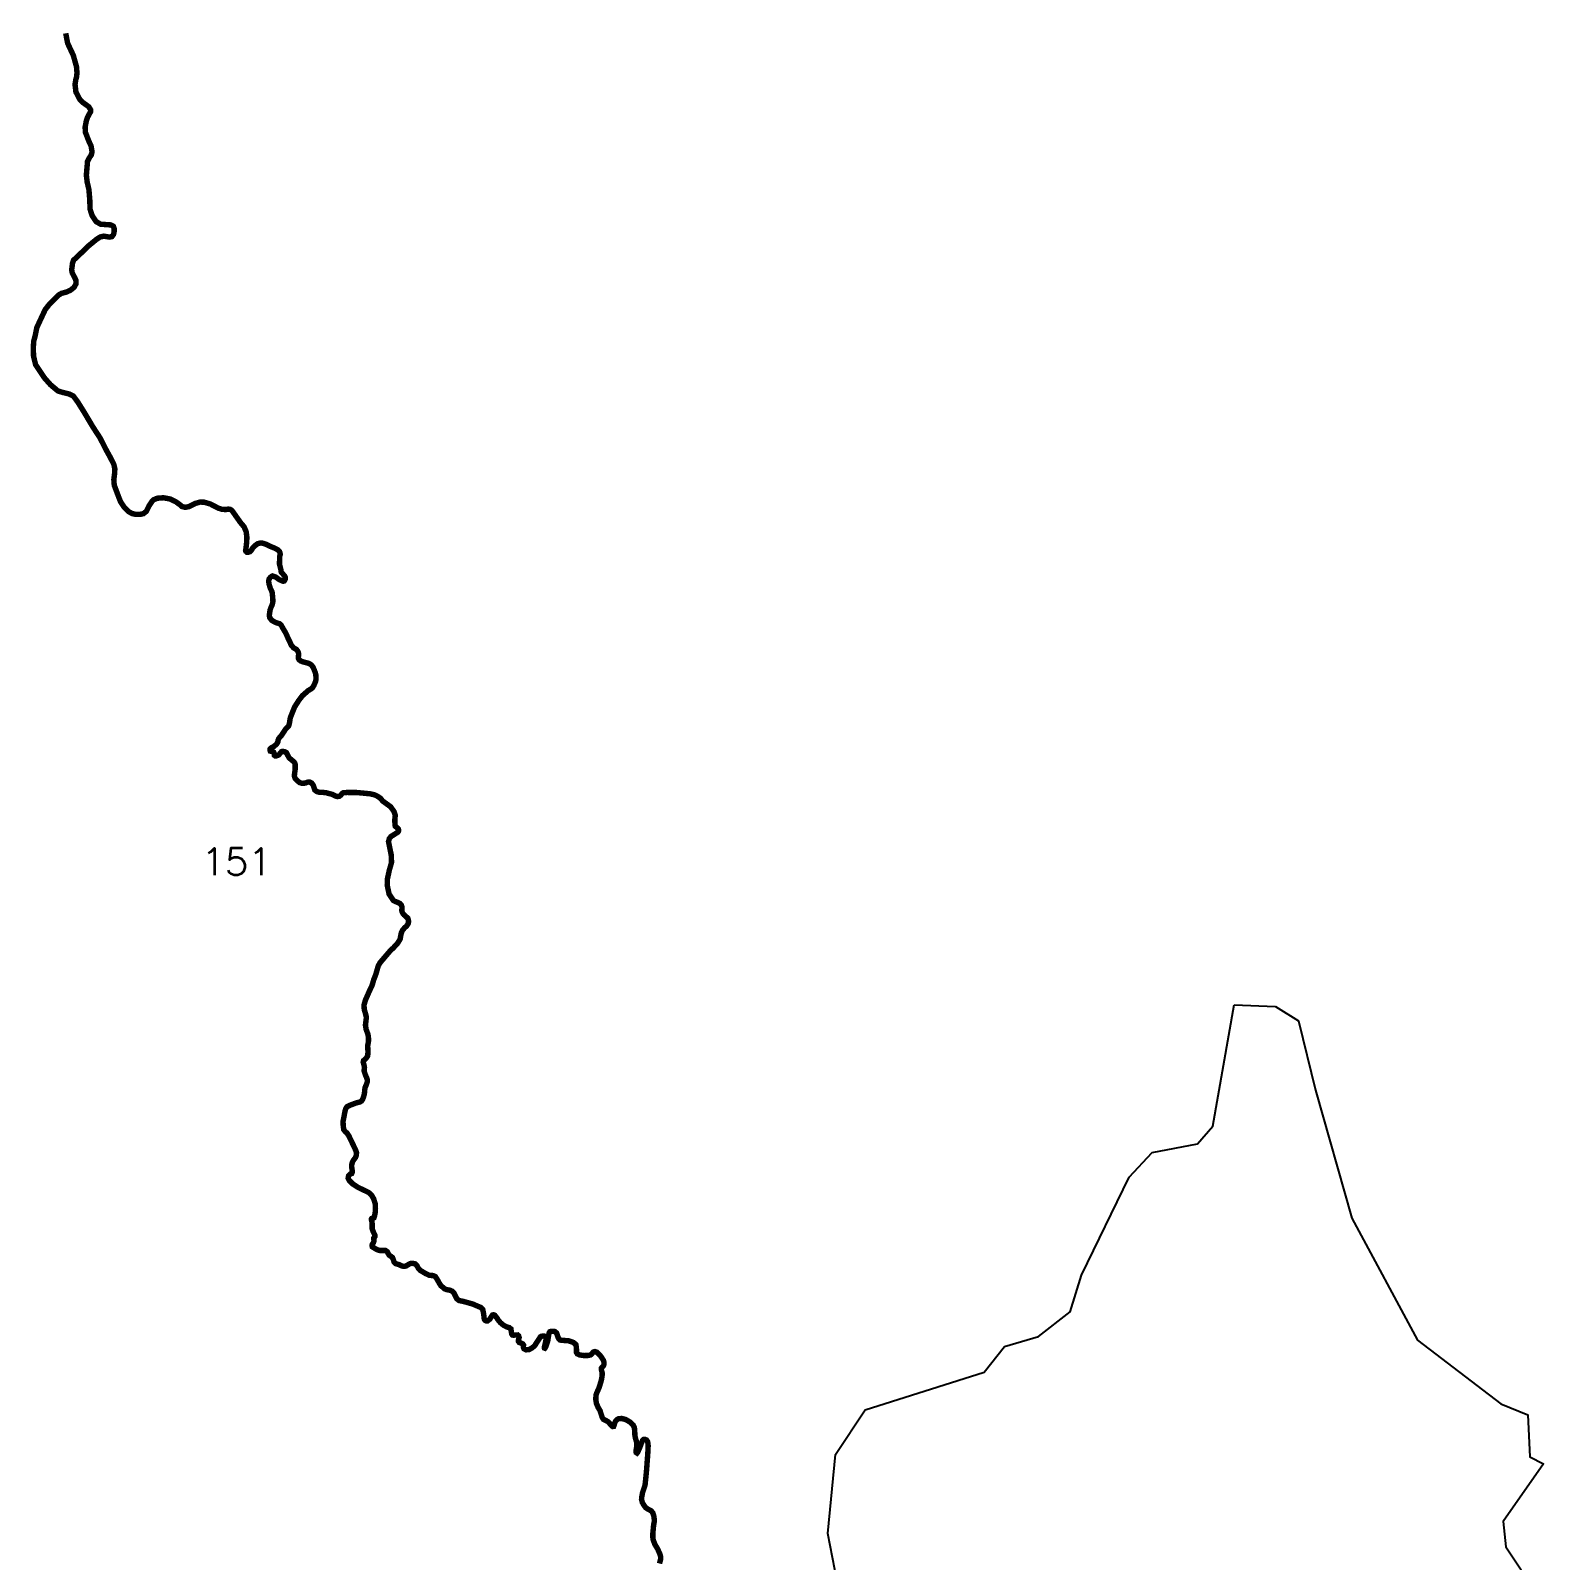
# Model space of a CAD drawing. Header units: metres. Extents: x 319405 to 323141, y 1845427 to 1851053.
# Drawn here: x 319405 to 322185, y 1848240 to 1851053 of the extents above; entities that cross this region are included whole.
import ezdxf

# ---------------------------------------------------------------- set-up
doc = ezdxf.new("R2010")
doc.units = ezdxf.units.M
doc.layers.add('UNPROTECTED', color=10, linetype='Continuous')
doc.styles.get("Standard").update_dxf_attribs({"font": 'simplex.shx'})

msp = doc.modelspace()

# ---------------------------------------------------------------- linework, layer by layer
at = {"color": 6, "flags": 128}
for points in [[(320895.5, 1848157.4), (320870.2, 1848289.5), (320884, 1848434.7), (320938.4, 1848517), (321157.1, 1848586.5), (321195, 1848633.3), (321257.5, 1848652.1), (321315.6, 1848697.1), (321336.6, 1848764.5), (321423.8, 1848945), (321465.9, 1848990.6), (321549.3, 1849006.5), (321577.9, 1849038.7), (321616.9, 1849261.6)], [(321616.9, 1849261.6), (321692.7, 1849258.6)], [(321692.7, 1849258.6), (321735.1, 1849232.3), (321766.3, 1849105), (321833.4, 1848869.7), (321953.7, 1848645.2), (322107.2, 1848528.3), (322156.8, 1848507.7), (322160.1, 1848430.8), (322185.3, 1848417.6), (322111.4, 1848311.6), (322116.3, 1848265.2), (322173, 1848179.5)]]:
    msp.add_lwpolyline(points, dxfattribs=at)
at = {"layer": 'UNPROTECTED', "const_width": 10, "flags": 128}
msp.add_lwpolyline([(319469.2, 1851048.3), (319472.7, 1851030), (319483.1, 1851007.8), (319488.9, 1850987.3), (319489.9, 1850975.5), (319489.1, 1850968.3), (319487.5, 1850962.3), (319486.3, 1850954.2), (319487.9, 1850940.5), (319494.6, 1850927.5), (319499.7, 1850921.8), (319507.8, 1850916), (319511.8, 1850913), (319514.8, 1850907.9), (319514.9, 1850904), (319512.3, 1850899.6), (319509.1, 1850893.6), (319507.1, 1850887.7), (319504.9, 1850876), (319505.2, 1850866.6), (319512.2, 1850848.8), (319515.8, 1850841.2), (319517.6, 1850830.4), (319516.1, 1850824.6), (319512.4, 1850819.1), (319509.1, 1850812.4), (319508.7, 1850806.2), (319508.1, 1850799.5), (319507.1, 1850787.4), (319508.6, 1850774.9), (319511.8, 1850760.9), (319513.4, 1850742.2), (319513.8, 1850725.3), (319517.7, 1850713.1), (319525.1, 1850702.1), (319533.1, 1850697.4), (319544.5, 1850696.5), (319552.2, 1850696), (319556.7, 1850693.5), (319558.3, 1850688.7), (319558.1, 1850682.6), (319556.8, 1850678.1), (319554, 1850674.5), (319549.2, 1850673.6), (319539.2, 1850675.3), (319532.8, 1850673.9), (319526.1, 1850669.7), (319510.8, 1850657.2), (319490.3, 1850637.3), (319483.6, 1850631.2), (319481.7, 1850625.8), (319480.1, 1850613.6), (319481.1, 1850607.8), (319485.9, 1850598.7), (319488, 1850593.8), (319488, 1850587.6), (319484.4, 1850581.1), (319478, 1850576), (319470.4, 1850572.5), (319461.7, 1850570.3), (319456, 1850567), (319450, 1850561.2), (319438.5, 1850549.3), (319431.3, 1850540), (319416, 1850507.1), (319413.2, 1850492.8), (319410.4, 1850482.4), (319409.6, 1850470.8), (319410, 1850454.8), (319413.8, 1850439.1), (319429.6, 1850415.2), (319441.1, 1850402.2), (319454.9, 1850390.6), (319463.9, 1850387.9), (319475.4, 1850385.1), (319483.1, 1850381.4), (319491.2, 1850370.5), (319501.7, 1850353.7), (319519.4, 1850324.1), (319532.2, 1850304.4), (319543.6, 1850282.1), (319551, 1850268.7), (319557.5, 1850255.9), (319559.5, 1850247.4), (319558.9, 1850238), (319557.6, 1850227.7), (319558.4, 1850217.2), (319564.6, 1850200.7), (319569.9, 1850187), (319576.7, 1850176.9), (319585.3, 1850168.5), (319591, 1850165.3), (319598.2, 1850163.6), (319606.7, 1850163.9), (319612, 1850165.1), (319617.4, 1850169.3), (319622.2, 1850179.2), (319627.5, 1850187.2), (319630.6, 1850190.5), (319637.4, 1850193.4), (319648.8, 1850194.3), (319661.4, 1850191.9), (319671.9, 1850186.7), (319678.9, 1850181.6), (319682.6, 1850178.2), (319689, 1850176.7), (319696, 1850178.1), (319707.1, 1850183.8), (319716.3, 1850186.3), (319723.2, 1850186.2), (319734.7, 1850182.9), (319749.6, 1850175.2), (319756.6, 1850173), (319763.3, 1850172.6), (319768, 1850173.4), (319771.4, 1850172.9), (319774.4, 1850171.1), (319776.9, 1850167.9), (319782.8, 1850159.4), (319790.4, 1850148.7), (319797, 1850140.9), (319800.8, 1850131.9), (319802.1, 1850122.1), (319801.9, 1850113.9), (319800.8, 1850103.6), (319800.2, 1850099.4), (319799.8, 1850096.9), (319800.3, 1850095.7), (319802, 1850094.2), (319804.7, 1850094.1), (319807.9, 1850095.1), (319810.3, 1850097.6), (319812.9, 1850102), (319816.5, 1850105.7), (319821.7, 1850109.7), (319827, 1850111.1), (319831.4, 1850110.7), (319837.8, 1850108.6), (319844.5, 1850105.1), (319853.1, 1850101.7), (319859.1, 1850098.5), (319862, 1850095.8), (319863.2, 1850092.7), (319863.4, 1850089.8), (319862.6, 1850086.8), (319862, 1850072.8), (319864.7, 1850061.8), (319865.3, 1850057.6), (319871.2, 1850050.8), (319872.8, 1850047.7), (319872.8, 1850045.1), (319871.8, 1850042.8), (319870.8, 1850041.2), (319868.8, 1850040.7), (319868.8, 1850040.7), (319861.7, 1850043.7), (319855.4, 1850048.4), (319849.2, 1850050.4), (319847.5, 1850049.6), (319845.3, 1850047.8), (319843.3, 1850045.3), (319842.1, 1850041.5), (319842.9, 1850035.7), (319845.1, 1850028.2), (319848.5, 1850020.9), (319849.1, 1850015.5), (319849.7, 1850009.9), (319850, 1850003.8), (319849, 1849998.3), (319846.4, 1849992.4), (319844.9, 1849988.1), (319843.9, 1849982.2), (319843.4, 1849977.5), (319844.2, 1849973.8), (319847.8, 1849968.9), (319854.9, 1849964.9), (319862.2, 1849962.7), (319865.1, 1849960.2), (319868.3, 1849954.4), (319872.7, 1849947.1), (319875.1, 1849942.2), (319877.7, 1849936.2), (319881.4, 1849928.7), (319883.7, 1849923.3), (319887.9, 1849918.4), (319892.8, 1849915.6), (319895.2, 1849913), (319896.9, 1849909.6), (319897.3, 1849906.6), (319896.9, 1849901.6), (319897, 1849898.7), (319897.9, 1849896.7), (319900.7, 1849894.4), (319905.2, 1849892.5), (319911.8, 1849890.9), (319916.2, 1849889.6), (319920.4, 1849887.1), (319923.5, 1849883.2), (319925.6, 1849878.7), (319927.6, 1849873.4), (319928.8, 1849869.5), (319929.1, 1849864.9), (319929.3, 1849860.7), (319928.4, 1849856.4), (319925.3, 1849849.1), (319922.5, 1849844.6), (319919.4, 1849842.3), (319914.7, 1849839.5), (319904.2, 1849830.3), (319897.3, 1849821.2), (319889.9, 1849809.5), (319881.9, 1849789.5), (319880.4, 1849779.7), (319878.9, 1849774.5), (319873.1, 1849768.5), (319865.1, 1849756.4), (319860.9, 1849751.8), (319859.7, 1849748.9), (319859.4, 1849746.1), (319858.3, 1849743.8), (319856.3, 1849740.8), (319850.7, 1849736.2), (319848.2, 1849735.1), (319846.1, 1849733.9), (319844.8, 1849732.5), (319844.5, 1849731.1), (319844.6, 1849729.8), (319845.2, 1849728.4), (319846.8, 1849728.1), (319849, 1849727.8), (319851.5, 1849726.3), (319852.3, 1849724.2), (319852.6, 1849720.8), (319853.9, 1849719.8), (319856.8, 1849719.8), (319860.6, 1849721.2), (319863.5, 1849724.7), (319865.8, 1849727.4), (319867.3, 1849727.9), (319871.6, 1849727.4), (319874.9, 1849725.5), (319877.2, 1849720.9), (319879.4, 1849716.7), (319881.4, 1849714.7), (319887.4, 1849709.7), (319890, 1849706.8), (319891, 1849703.7), (319891, 1849698.6), (319890.8, 1849693.3), (319889.8, 1849687), (319889.5, 1849682.3), (319890.8, 1849678.4), (319895, 1849673.9), (319899.1, 1849670.5), (319903.7, 1849669.2), (319909.5, 1849669.6), (319912.8, 1849671), (319915.4, 1849671.5), (319918, 1849671.3), (319921.2, 1849669.6), (319924.1, 1849665.8), (319927.1, 1849656.7), (319930.6, 1849654.1), (319934.8, 1849652.8), (319940.9, 1849652.6), (319948, 1849651.8), (319959.1, 1849648.8), (319966.1, 1849645.4), (319968.8, 1849644.8), (319972.3, 1849645.4), (319975, 1849647.5), (319976.8, 1849650.1), (319979.3, 1849651.7), (319986.8, 1849652.4), (320004.1, 1849652.2), (320017.4, 1849651), (320027.8, 1849650), (320036, 1849648.3), (320041.8, 1849645.7), (320047.9, 1849641.5), (320051.7, 1849636.7), (320066.6, 1849625.9), (320072.7, 1849617), (320075, 1849610.3), (320074, 1849601.9), (320074.4, 1849592.6), (320074.9, 1849590.4), (320075.7, 1849589.6), (320077.2, 1849588.4), (320079.6, 1849586.4), (320080.7, 1849585), (320081, 1849582.8), (320080.8, 1849581), (320079.5, 1849579.3), (320076.9, 1849577.6), (320072, 1849574.4), (320067.1, 1849571.5), (320066.3, 1849570.5), (320064, 1849567.5), (320062.5, 1849562), (320064.6, 1849551.4), (320067.4, 1849538), (320068.1, 1849523.8), (320064, 1849509.4), (320060.5, 1849493.4), (320060.1, 1849482.1), (320063.5, 1849465.7), (320071.3, 1849453.8), (320075.7, 1849451.6), (320079.7, 1849450.1), (320083.8, 1849447.9), (320086.2, 1849445), (320087.3, 1849441.6), (320087, 1849436.8), (320087.1, 1849433.5), (320089.1, 1849429.4), (320091.2, 1849427.1), (320095.5, 1849423.4), (320098.1, 1849420.8), (320098.9, 1849418.5), (320099.4, 1849414.9), (320098.8, 1849411.5), (320095.7, 1849406.6), (320092, 1849403.5), (320088.1, 1849398.7), (320086.2, 1849394.5), (320085, 1849389.5), (320083.9, 1849382.7), (320079.1, 1849374.9), (320071.8, 1849367), (320065.2, 1849360.7), (320047.1, 1849339.5), (320043.7, 1849333.6), (320039.3, 1849318.2), (320035.1, 1849307.4), (320032.4, 1849297.8), (320027.6, 1849287.7), (320020.1, 1849270.6), (320017.5, 1849261.6), (320017.9, 1849253.4), (320020, 1849246.3), (320021.6, 1849240.1), (320021.7, 1849237.7), (320020.1, 1849224.6), (320021.4, 1849216.5), (320024.8, 1849207.5), (320025.8, 1849199.5), (320025.6, 1849193.9), (320024.3, 1849186.9), (320024.5, 1849180.4), (320024.7, 1849175.4), (320024.3, 1849168.2), (320020.9, 1849163), (320016.7, 1849159.4), (320015.9, 1849156.5), (320017.1, 1849152.6), (320018.3, 1849147.1), (320017.6, 1849140.8), (320019.1, 1849135.6), (320021.3, 1849130), (320023.2, 1849125.5), (320023.6, 1849120.7), (320021.9, 1849115.4), (320019.3, 1849109.5), (320018.8, 1849105.4), (320018.2, 1849098.4), (320016.7, 1849092.6), (320014.9, 1849088.2), (320012.8, 1849084.9), (320010, 1849083.3), (320001.8, 1849081), (319991.8, 1849077.2), (319986.3, 1849074.5), (319984.1, 1849071.4), (319982.5, 1849066.3), (319980.9, 1849057.2), (319978.9, 1849047.5), (319979.3, 1849038.7), (319980.2, 1849032.6), (319982.6, 1849029.1), (319986, 1849026.2), (319989.6, 1849020.8), (319995.5, 1849008.6), (320001.9, 1848995.1), (320003.6, 1848990), (320003.5, 1848985.4), (320001.8, 1848981.1), (319997.3, 1848975), (319995.2, 1848969.9), (319994.7, 1848964.3), (319995.8, 1848957.2), (319995.8, 1848953.8), (319995, 1848951.8), (319992.2, 1848950.9), (319989.1, 1848947.7), (319988.3, 1848942.8), (319990.4, 1848938.9), (319997, 1848932.3), (320006.8, 1848926), (320019, 1848920.2), (320025.8, 1848916.9), (320031.1, 1848912.2), (320035.1, 1848905.4), (320038.1, 1848895.9), (320038.5, 1848887.3), (320038, 1848879.6), (320036.9, 1848873.9), (320035.7, 1848870), (320035.1, 1848869.5), (320034.3, 1848869.3), (320032.9, 1848869.2), (320031.6, 1848869), (320031.2, 1848868.3), (320031, 1848866.7), (320032.2, 1848862.3), (320032.5, 1848859.1), (320032.5, 1848849.9), (320033.9, 1848845.8), (320035.9, 1848841.5), (320037.6, 1848838), (320037.4, 1848835.6), (320035.5, 1848833.1), (320035.5, 1848830.3), (320035.8, 1848827.5), (320034.9, 1848824.9), (320032.8, 1848821.7), (320032.1, 1848819.4), (320032.7, 1848816.8), (320041, 1848811.8), (320046.4, 1848810.1), (320052.3, 1848810.1), (320057, 1848810.1), (320060.1, 1848808), (320063.4, 1848801.8), (320066.7, 1848799.5), (320069.7, 1848797.3), (320071.2, 1848793.7), (320072.7, 1848789.1), (320075.7, 1848785.9), (320081.7, 1848784.2), (320086.2, 1848782), (320090.2, 1848780.9), (320094.6, 1848781.5), (320100.6, 1848785.2), (320103.5, 1848786.4), (320106.9, 1848786.4), (320111.3, 1848785.6), (320114.5, 1848782.7), (320117, 1848777.9), (320120.3, 1848774), (320124, 1848771.7), (320130, 1848768.1), (320136.9, 1848764.7), (320141, 1848764.2), (320144.4, 1848764), (320148.4, 1848762.3), (320151.5, 1848757.8), (320155.4, 1848750.8), (320158.9, 1848745.2), (320162.6, 1848742.3), (320165.4, 1848739.7), (320169.5, 1848738.1), (320175.2, 1848737.1), (320179.4, 1848735.3), (320182.7, 1848732.2), (320185.2, 1848726.9), (320188, 1848721.3), (320192.1, 1848718.1), (320199.6, 1848716.6), (320210.4, 1848713.6), (320217.5, 1848711.6), (320225.5, 1848708.1), (320232.3, 1848705.3), (320235.6, 1848701.9), (320237, 1848695.4), (320238.1, 1848688), (320238.5, 1848683.7), (320239.9, 1848681.6), (320242.1, 1848680.5), (320244.5, 1848680.7), (320248.9, 1848683.9), (320251.5, 1848688.5), (320253.7, 1848691.5), (320255.5, 1848691.9), (320257.9, 1848691), (320260.2, 1848688), (320262, 1848685.8), (320263.8, 1848682.7), (320268, 1848677.6), (320273.6, 1848672.9), (320279.7, 1848669.6), (320284.4, 1848668.3), (320287.6, 1848665.8), (320288.1, 1848661.3), (320288.9, 1848656.6), (320290.2, 1848654.7), (320292.5, 1848654.2), (320295.8, 1848654.8), (320299.7, 1848654.9), (320301.7, 1848653.2), (320302.6, 1848650.1), (320301.5, 1848645.7), (320301.4, 1848642.9), (320302.7, 1848641), (320305.6, 1848640), (320309.3, 1848638.3), (320310.7, 1848636.2), (320310.3, 1848632.1), (320311.6, 1848629.2), (320315, 1848627.5), (320320.4, 1848627.6), (320326.6, 1848631.1), (320331.4, 1848635.2), (320334.1, 1848639.7), (320338.4, 1848646.1), (320340.9, 1848650), (320341.7, 1848651.4), (320343.2, 1848652.3), (320345.8, 1848652.7), (320348.3, 1848652.9), (320351.3, 1848651.9), (320351.9, 1848650.4), (320352.3, 1848647.1), (320349.9, 1848636), (320348.9, 1848632.1), (320349.1, 1848630.7), (320349.9, 1848630.4), (320351.4, 1848632.6), (320355.1, 1848643.2), (320356.9, 1848654.9), (320357.8, 1848658.6), (320359, 1848660.7), (320361.9, 1848661.6), (320368.1, 1848661.1), (320371.6, 1848658.3), (320373.8, 1848651.3), (320375.7, 1848647.4), (320377.9, 1848645.4), (320385.7, 1848644.6), (320393.7, 1848644), (320402.9, 1848640.8), (320407, 1848636.8), (320407.9, 1848631.7), (320408, 1848627), (320408.1, 1848622.5), (320409.4, 1848620.1), (320414, 1848618), (320421.8, 1848616.9), (320429.3, 1848617.1), (320433.7, 1848617.9), (320436.2, 1848620), (320438.9, 1848623.4), (320441.9, 1848624.2), (320445.6, 1848623.1), (320449.1, 1848619.7), (320453.3, 1848614.8), (320457.7, 1848607.8), (320458.5, 1848604.2), (320458.6, 1848600.8), (320458.1, 1848599.1), (320457.1, 1848597.4), (320455, 1848595.5), (320453.6, 1848593.4), (320453.7, 1848591), (320454.5, 1848588), (320455.2, 1848584.9), (320455.2, 1848581), (320454.4, 1848574.8), (320453.1, 1848569.4), (320449.6, 1848557.9), (320445.1, 1848547.9), (320443.8, 1848543.7), (320443.5, 1848535.9), (320444.7, 1848528.8), (320447.9, 1848521.3), (320451.3, 1848515.6), (320453.4, 1848509.1), (320455.4, 1848502.9), (320457.6, 1848499.6), (320462.9, 1848497.1), (320466.7, 1848494.7), (320471.1, 1848489.6), (320472.3, 1848488.2), (320474.4, 1848486.5), (320476.3, 1848486.6), (320477.1, 1848488.5), (320478.3, 1848493), (320480.3, 1848496.9), (320482.8, 1848499.5), (320485.3, 1848500.7), (320490.9, 1848501.2), (320498.2, 1848499.4), (320506.2, 1848494.8), (320512, 1848489.4), (320514.5, 1848484.2), (320515.2, 1848475.5), (320515.2, 1848471.6), (320516.3, 1848465.3), (320518.4, 1848458.1), (320518.9, 1848449.9), (320517.3, 1848441.3), (320517.8, 1848438.6), (320519.3, 1848437.6), (320520.5, 1848439), (320524.1, 1848447.2), (320527.8, 1848456.9), (320529.4, 1848460.7), (320531.6, 1848462.7), (320534.5, 1848462.6), (320536.9, 1848461.5), (320538.9, 1848458.4), (320539.8, 1848451.5), (320539.2, 1848438.3), (320536.9, 1848407.2), (320535.5, 1848392.2), (320534, 1848378.4), (320529.4, 1848364.5), (320528.1, 1848357.4), (320527.6, 1848352.6), (320529.1, 1848346.7), (320531.6, 1848342.3), (320535.2, 1848337.2), (320539.2, 1848334.6), (320545.3, 1848331.4), (320548.3, 1848327.7), (320550.5, 1848320.7), (320551.2, 1848312.6), (320549.8, 1848305), (320548.3, 1848289.1), (320548.5, 1848279.4), (320552.1, 1848269.8), (320557.2, 1848261.3), (320561.4, 1848251.8), (320562.7, 1848247.1), (320562.5, 1848241.5), (320560.6, 1848234.5)], dxfattribs=at)

# ---------------------------------------------------------------- texts
at = {"insert": (319719, 1849550.1), "char_height": 50, "attachment_point": 1}
msp.add_mtext_dynamic_manual_height_columns('\\pxt1;151', width=70.183, gutter_width=1, heights=[0], dxfattribs=at)

doc.saveas('drawing.dxf')
